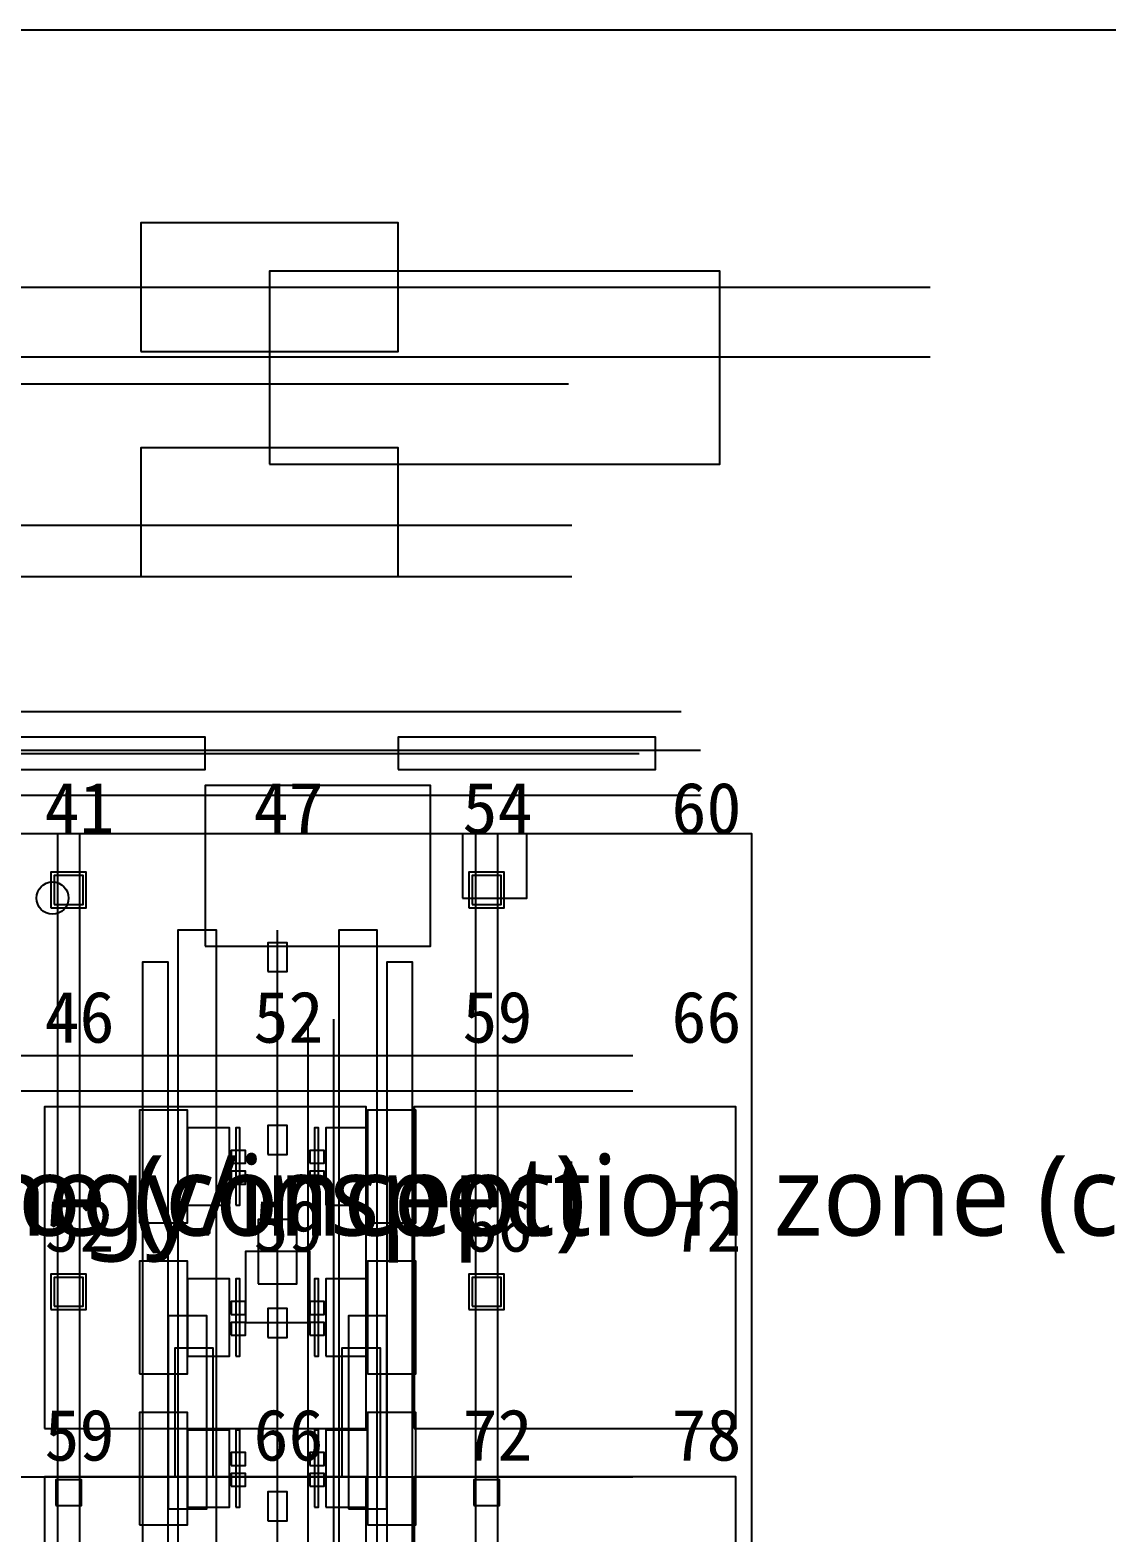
# Model space of a CAD drawing. Header units: metres. Extents: x -1640 to 1560, y -268 to 2338.
# Drawn here: x 274.55 to 308.04, y 1442.25 to 1489 of the extents above; entities that cross this region are included whole.
import ezdxf

# ---------------------------------------------------------------- set-up
doc = ezdxf.new("R2010")
doc.units = ezdxf.units.M
for name, color, linetype in [('1F_EHS_EXTINGUISHER_HYDRANT_CABINET_CONCEPT', 1, 'Continuous'), ('1F_ELEC', 6, 'Continuous'), ('1F_PUMP', 2, 'Continuous'), ('1F_SCR', 3, 'Continuous'), ('1F_STRUCT_COLUMN', 8, 'Continuous'), ('1F_ZONE', 3, 'Continuous'), ('2F_CSF_LATERAL_RACK_CONCEPT', 9, 'Continuous'), ('2F_RFG', 5, 'Continuous'), ('2F_STRUCT_COLUMN', 8, 'Continuous'), ('2F_VMB', 6, 'Continuous'), ('2F_ZONE', 3, 'Continuous'), ('3F_CLEANROOM_OVERHEAD_PIPE_DUCT_CONCEPT', 9, 'Continuous'), ('3F_EHS_EGRESS_DIST_M', 2, 'Continuous'), ('3F_FOUP', 5, 'Continuous'), ('3F_METRO', 2, 'Continuous'), ('3F_OHT', 9, 'Continuous'), ('3F_OHTV', 1, 'Continuous'), ('3F_STRUCT_COLUMN', 8, 'Continuous'), ('3F_TBAR', 6, 'Continuous'), ('3F_TEXT', 7, 'Continuous'), ('3F_ZONE', 3, 'Continuous'), ('4F_DCC', 3, 'Continuous'), ('4F_FFU', 1, 'Continuous'), ('4F_MAU', 2, 'Continuous'), ('4F_STRUCT_PLENUM_TRUSS_CONCEPT', 9, 'Continuous'), ('4F_ZONE', 3, 'Continuous'), ('5F_EHS_EXTINGUISHER_HYDRANT_CABINET_CONCEPT', 1, 'Continuous'), ('5F_ELEC', 6, 'Continuous'), ('5F_PUMP', 2, 'Continuous'), ('5F_SCR', 3, 'Continuous'), ('5F_STRUCT_COLUMN', 8, 'Continuous'), ('5F_ZONE', 3, 'Continuous'), ('6F_CSF_LATERAL_RACK_CONCEPT', 9, 'Continuous'), ('6F_RFG', 5, 'Continuous'), ('6F_STRUCT_COLUMN', 8, 'Continuous'), ('6F_VMB', 6, 'Continuous'), ('6F_ZONE', 3, 'Continuous'), ('7F_CLEANROOM_OVERHEAD_PIPE_DUCT_CONCEPT', 9, 'Continuous'), ('7F_EHS_EGRESS_DIST_M', 2, 'Continuous'), ('7F_FOUP', 5, 'Continuous'), ('7F_METRO', 2, 'Continuous'), ('7F_OHT', 9, 'Continuous'), ('7F_OHTV', 1, 'Continuous'), ('7F_STRUCT_COLUMN', 8, 'Continuous'), ('7F_TBAR', 6, 'Continuous'), ('7F_TEXT', 7, 'Continuous'), ('7F_ZONE', 3, 'Continuous'), ('8F_DCC', 3, 'Continuous'), ('8F_FFU', 1, 'Continuous'), ('8F_MAU', 2, 'Continuous'), ('8F_STRUCT_PLENUM_TRUSS_CONCEPT', 9, 'Continuous'), ('8F_ZONE', 3, 'Continuous'), ('OUTLINE', 7, 'Continuous'), ('RF_RSC', 4, 'Continuous'), ('RF_STACK', 2, 'Continuous'), ('UTIL_CHW.R_CONCEPT', 2, 'Continuous'), ('UTIL_CHW.S_CONCEPT', 1, 'Continuous'), ('UTIL_ELEC.EMERG_CONCEPT', 4, 'Continuous'), ('UTIL_ELEC.MV_CONCEPT', 1, 'Continuous'), ('UTIL_ELEC.UPS_CONCEPT', 3, 'Continuous'), ('UTIL_EXH.HEAT_CONCEPT', 1, 'Continuous'), ('UTIL_EXH.VOC_CONCEPT', 6, 'Continuous'), ('UTIL_GAS.SPEC_CONCEPT', 3, 'Continuous'), ('UTIL_PCW.R_CONCEPT', 1, 'Continuous'), ('UTIL_PCW.S_CONCEPT', 6, 'Continuous'), ('UTIL_UPW.R_CONCEPT', 2, 'Continuous'), ('UTIL_UPW.S_CONCEPT', 1, 'Continuous')]:
    doc.layers.add(name, color=color, linetype=linetype)
doc.styles.add('KO', font='malgun.ttf')

msp = doc.modelspace()

# ---------------------------------------------------------------- linework, layer by layer
at = {"layer": '1F_EHS_EXTINGUISHER_HYDRANT_CABINET_CONCEPT'}
msp.add_circle((275.25, 1462), 0.5, dxfattribs=at)
at = {"layer": '1F_ELEC'}
for points in [[(278, 1479), (286, 1479), (286, 1483), (278, 1483)], [(278, 1472), (286, 1472), (286, 1476), (278, 1476)]]:
    msp.add_lwpolyline(points, close=True, dxfattribs=at)
at = {"layer": '1F_PUMP'}
for points in [[(279.05, 1444), (280.25, 1444), (280.25, 1448), (279.05, 1448)], [(284.25, 1444), (285.45, 1444), (285.45, 1448), (284.25, 1448)]]:
    msp.add_lwpolyline(points, close=True, dxfattribs=at)
at = {"layer": '1F_SCR'}
msp.add_lwpolyline([(281.25, 1448.8), (283.25, 1448.8), (283.25, 1451), (281.25, 1451)], close=True, dxfattribs=at)
at = {"layer": '1F_STRUCT_COLUMN'}
for points in [[(275.2, 1461.7), (276.3, 1461.7), (276.3, 1462.8), (275.2, 1462.8)], [(288.2, 1461.7), (289.3, 1461.7), (289.3, 1462.8), (288.2, 1462.8)], [(275.2, 1449.2), (276.3, 1449.2), (276.3, 1450.3), (275.2, 1450.3)], [(288.2, 1449.2), (289.3, 1449.2), (289.3, 1450.3), (288.2, 1450.3)]]:
    msp.add_lwpolyline(points, close=True, dxfattribs=at)
at = {"layer": '1F_ZONE'}
msp.add_lwpolyline([(20.5, 1306), (297, 1306), (297, 1464), (20.5, 1464)], close=True, dxfattribs=at)
at = {"layer": '2F_CSF_LATERAL_RACK_CONCEPT'}
for points in [[(278.05, 1310), (278.85, 1310), (278.85, 1460), (278.05, 1460)], [(285.65, 1310), (286.45, 1310), (286.45, 1460), (285.65, 1460)]]:
    msp.add_lwpolyline(points, close=True, dxfattribs=at)
at = {"layer": '2F_RFG'}
for points in [[(278.85, 1443), (280.05, 1443), (280.05, 1449), (278.85, 1449)], [(284.45, 1443), (285.65, 1443), (285.65, 1449), (284.45, 1449)]]:
    msp.add_lwpolyline(points, close=True, dxfattribs=at)
at = {"layer": '2F_STRUCT_COLUMN'}
for points in [[(275.3, 1461.8), (276.2, 1461.8), (276.2, 1462.7), (275.3, 1462.7)], [(288.3, 1461.8), (289.2, 1461.8), (289.2, 1462.7), (288.3, 1462.7)], [(275.3, 1449.3), (276.2, 1449.3), (276.2, 1450.2), (275.3, 1450.2)], [(288.3, 1449.3), (289.2, 1449.3), (289.2, 1450.2), (288.3, 1450.2)]]:
    msp.add_lwpolyline(points, close=True, dxfattribs=at)
at = {"layer": '2F_VMB'}
msp.add_lwpolyline([(281.65, 1450), (282.85, 1450), (282.85, 1452), (281.65, 1452)], close=True, dxfattribs=at)
at = {"layer": '2F_ZONE'}
msp.add_lwpolyline([(20.5, 1306), (297, 1306), (297, 1464), (20.5, 1464)], close=True, dxfattribs=at)
at = {"layer": '3F_CLEANROOM_OVERHEAD_PIPE_DUCT_CONCEPT'}
for points in [[(279.15, 1309), (280.35, 1309), (280.35, 1461), (279.15, 1461)], [(284.15, 1309), (285.35, 1309), (285.35, 1461), (284.15, 1461)]]:
    msp.add_lwpolyline(points, close=True, dxfattribs=at)
at = {"layer": '3F_FOUP'}
for points in [[(280.8, 1453.75), (281.25, 1453.75), (281.25, 1454.15), (280.8, 1454.15)], [(283.25, 1453.75), (283.7, 1453.75), (283.7, 1454.15), (283.25, 1454.15)], [(280.8, 1453.1), (281.25, 1453.1), (281.25, 1453.5), (280.8, 1453.5)], [(283.25, 1453.1), (283.7, 1453.1), (283.7, 1453.5), (283.25, 1453.5)], [(280.8, 1449.05), (281.25, 1449.05), (281.25, 1449.45), (280.8, 1449.45)], [(283.25, 1449.05), (283.7, 1449.05), (283.7, 1449.45), (283.25, 1449.45)], [(280.8, 1448.4), (281.25, 1448.4), (281.25, 1448.8), (280.8, 1448.8)], [(283.25, 1448.4), (283.7, 1448.4), (283.7, 1448.8), (283.25, 1448.8)], [(280.8, 1444.35), (281.25, 1444.35), (281.25, 1444.75), (280.8, 1444.75)], [(283.25, 1444.35), (283.7, 1444.35), (283.7, 1444.75), (283.25, 1444.75)], [(280.8, 1443.7), (281.25, 1443.7), (281.25, 1444.1), (280.8, 1444.1)], [(283.25, 1443.7), (283.7, 1443.7), (283.7, 1444.1), (283.25, 1444.1)]]:
    msp.add_lwpolyline(points, close=True, dxfattribs=at)
at = {"layer": '3F_METRO'}
for points in [[(277.95, 1451.9), (279.45, 1451.9), (279.45, 1455.4), (277.95, 1455.4)], [(285.05, 1451.9), (286.55, 1451.9), (286.55, 1455.4), (285.05, 1455.4)], [(279.45, 1452.45), (280.75, 1452.45), (280.75, 1454.85), (279.45, 1454.85)], [(283.75, 1452.45), (285.05, 1452.45), (285.05, 1454.85), (283.75, 1454.85)], [(277.95, 1447.2), (279.45, 1447.2), (279.45, 1450.7), (277.95, 1450.7)], [(285.05, 1447.2), (286.55, 1447.2), (286.55, 1450.7), (285.05, 1450.7)], [(279.45, 1447.75), (280.75, 1447.75), (280.75, 1450.15), (279.45, 1450.15)], [(283.75, 1447.75), (285.05, 1447.75), (285.05, 1450.15), (283.75, 1450.15)], [(277.95, 1442.5), (279.45, 1442.5), (279.45, 1446), (277.95, 1446)], [(285.05, 1442.5), (286.55, 1442.5), (286.55, 1446), (285.05, 1446)], [(279.45, 1443.05), (280.75, 1443.05), (280.75, 1445.45), (279.45, 1445.45)], [(283.75, 1443.05), (285.05, 1443.05), (285.05, 1445.45), (283.75, 1445.45)]]:
    msp.add_lwpolyline(points, close=True, dxfattribs=at)
at = {"layer": '3F_OHT'}
msp.add_line((282.25, 1389), (282.25, 1461), dxfattribs=at)
at = {"layer": '3F_OHTV'}
for points in [[(281.95, 1459.71), (282.55, 1459.71), (282.55, 1460.61), (281.95, 1460.61)], [(281.95, 1454.02), (282.55, 1454.02), (282.55, 1454.92), (281.95, 1454.92)], [(281.95, 1448.33), (282.55, 1448.33), (282.55, 1449.23), (281.95, 1449.23)], [(281.95, 1442.63), (282.55, 1442.63), (282.55, 1443.53), (281.95, 1443.53)]]:
    msp.add_lwpolyline(points, close=True, dxfattribs=at)
at = {"layer": '3F_STRUCT_COLUMN'}
for points in [[(275.35, 1443.1), (276.15, 1443.1), (276.15, 1443.9), (275.35, 1443.9)], [(288.35, 1443.1), (289.15, 1443.1), (289.15, 1443.9), (288.35, 1443.9)]]:
    msp.add_lwpolyline(points, close=True, dxfattribs=at)
at = {"layer": '3F_TBAR'}
for points in [[(280.95, 1452.45), (281.07, 1452.45), (281.07, 1454.85), (280.95, 1454.85)], [(283.4, 1452.45), (283.52, 1452.45), (283.52, 1454.85), (283.4, 1454.85)], [(280.95, 1447.75), (281.07, 1447.75), (281.07, 1450.15), (280.95, 1450.15)], [(283.4, 1447.75), (283.52, 1447.75), (283.52, 1450.15), (283.4, 1450.15)], [(280.95, 1443.05), (281.07, 1443.05), (281.07, 1445.45), (280.95, 1445.45)], [(283.4, 1443.05), (283.52, 1443.05), (283.52, 1445.45), (283.4, 1445.45)]]:
    msp.add_lwpolyline(points, close=True, dxfattribs=at)
at = {"layer": '3F_ZONE'}
msp.add_lwpolyline([(20.5, 1306), (297, 1306), (297, 1464), (20.5, 1464)], close=True, dxfattribs=at)
at = {"layer": '4F_DCC'}
for points in [[(272, 1466), (280, 1466), (280, 1467), (272, 1467)], [(286, 1466), (294, 1466), (294, 1467), (286, 1467)]]:
    msp.add_lwpolyline(points, close=True, dxfattribs=at)
at = {"layer": '4F_FFU'}
for points in [[(275, 1445.5), (285, 1445.5), (285, 1455.5), (275, 1455.5)], [(286.5, 1445.5), (296.5, 1445.5), (296.5, 1455.5), (286.5, 1455.5)], [(275, 1434), (285, 1434), (285, 1444), (275, 1444)], [(286.5, 1434), (296.5, 1434), (296.5, 1444), (286.5, 1444)]]:
    msp.add_lwpolyline(points, close=True, dxfattribs=at)
at = {"layer": '4F_MAU'}
msp.add_lwpolyline([(282, 1475.5), (296, 1475.5), (296, 1481.5), (282, 1481.5)], close=True, dxfattribs=at)
at = {"layer": '4F_STRUCT_PLENUM_TRUSS_CONCEPT'}
for points in [[(275.4, 1306), (276.1, 1306), (276.1, 1464), (275.4, 1464)], [(288.4, 1306), (289.1, 1306), (289.1, 1464), (288.4, 1464)]]:
    msp.add_lwpolyline(points, close=True, dxfattribs=at)
at = {"layer": '4F_ZONE'}
msp.add_lwpolyline([(20.5, 1306), (297, 1306), (297, 1464), (20.5, 1464)], close=True, dxfattribs=at)
at = {"layer": '5F_EHS_EXTINGUISHER_HYDRANT_CABINET_CONCEPT'}
msp.add_circle((275.25, 1462), 0.5, dxfattribs=at)
at = {"layer": '5F_ELEC'}
for points in [[(278, 1479), (286, 1479), (286, 1483), (278, 1483)], [(278, 1472), (286, 1472), (286, 1476), (278, 1476)]]:
    msp.add_lwpolyline(points, close=True, dxfattribs=at)
at = {"layer": '5F_PUMP'}
for points in [[(279.05, 1444), (280.25, 1444), (280.25, 1448), (279.05, 1448)], [(284.25, 1444), (285.45, 1444), (285.45, 1448), (284.25, 1448)]]:
    msp.add_lwpolyline(points, close=True, dxfattribs=at)
at = {"layer": '5F_SCR'}
msp.add_lwpolyline([(281.25, 1448.8), (283.25, 1448.8), (283.25, 1451), (281.25, 1451)], close=True, dxfattribs=at)
at = {"layer": '5F_STRUCT_COLUMN'}
for points in [[(275.2, 1461.7), (276.3, 1461.7), (276.3, 1462.8), (275.2, 1462.8)], [(288.2, 1461.7), (289.3, 1461.7), (289.3, 1462.8), (288.2, 1462.8)], [(275.2, 1449.2), (276.3, 1449.2), (276.3, 1450.3), (275.2, 1450.3)], [(288.2, 1449.2), (289.3, 1449.2), (289.3, 1450.3), (288.2, 1450.3)]]:
    msp.add_lwpolyline(points, close=True, dxfattribs=at)
at = {"layer": '5F_ZONE'}
msp.add_lwpolyline([(20.5, 1306), (297, 1306), (297, 1464), (20.5, 1464)], close=True, dxfattribs=at)
at = {"layer": '6F_CSF_LATERAL_RACK_CONCEPT'}
for points in [[(278.05, 1310), (278.85, 1310), (278.85, 1460), (278.05, 1460)], [(285.65, 1310), (286.45, 1310), (286.45, 1460), (285.65, 1460)]]:
    msp.add_lwpolyline(points, close=True, dxfattribs=at)
at = {"layer": '6F_RFG'}
for points in [[(278.85, 1443), (280.05, 1443), (280.05, 1449), (278.85, 1449)], [(284.45, 1443), (285.65, 1443), (285.65, 1449), (284.45, 1449)]]:
    msp.add_lwpolyline(points, close=True, dxfattribs=at)
at = {"layer": '6F_STRUCT_COLUMN'}
for points in [[(275.3, 1461.8), (276.2, 1461.8), (276.2, 1462.7), (275.3, 1462.7)], [(288.3, 1461.8), (289.2, 1461.8), (289.2, 1462.7), (288.3, 1462.7)], [(275.3, 1449.3), (276.2, 1449.3), (276.2, 1450.2), (275.3, 1450.2)], [(288.3, 1449.3), (289.2, 1449.3), (289.2, 1450.2), (288.3, 1450.2)]]:
    msp.add_lwpolyline(points, close=True, dxfattribs=at)
at = {"layer": '6F_VMB'}
msp.add_lwpolyline([(281.65, 1450), (282.85, 1450), (282.85, 1452), (281.65, 1452)], close=True, dxfattribs=at)
at = {"layer": '6F_ZONE'}
msp.add_lwpolyline([(20.5, 1306), (297, 1306), (297, 1464), (20.5, 1464)], close=True, dxfattribs=at)
at = {"layer": '7F_CLEANROOM_OVERHEAD_PIPE_DUCT_CONCEPT'}
for points in [[(279.15, 1309), (280.35, 1309), (280.35, 1461), (279.15, 1461)], [(284.15, 1309), (285.35, 1309), (285.35, 1461), (284.15, 1461)]]:
    msp.add_lwpolyline(points, close=True, dxfattribs=at)
at = {"layer": '7F_FOUP'}
for points in [[(280.8, 1453.75), (281.25, 1453.75), (281.25, 1454.15), (280.8, 1454.15)], [(283.25, 1453.75), (283.7, 1453.75), (283.7, 1454.15), (283.25, 1454.15)], [(280.8, 1453.1), (281.25, 1453.1), (281.25, 1453.5), (280.8, 1453.5)], [(283.25, 1453.1), (283.7, 1453.1), (283.7, 1453.5), (283.25, 1453.5)], [(280.8, 1449.05), (281.25, 1449.05), (281.25, 1449.45), (280.8, 1449.45)], [(283.25, 1449.05), (283.7, 1449.05), (283.7, 1449.45), (283.25, 1449.45)], [(280.8, 1448.4), (281.25, 1448.4), (281.25, 1448.8), (280.8, 1448.8)], [(283.25, 1448.4), (283.7, 1448.4), (283.7, 1448.8), (283.25, 1448.8)], [(280.8, 1444.35), (281.25, 1444.35), (281.25, 1444.75), (280.8, 1444.75)], [(283.25, 1444.35), (283.7, 1444.35), (283.7, 1444.75), (283.25, 1444.75)], [(280.8, 1443.7), (281.25, 1443.7), (281.25, 1444.1), (280.8, 1444.1)], [(283.25, 1443.7), (283.7, 1443.7), (283.7, 1444.1), (283.25, 1444.1)]]:
    msp.add_lwpolyline(points, close=True, dxfattribs=at)
at = {"layer": '7F_METRO'}
for points in [[(277.95, 1451.9), (279.45, 1451.9), (279.45, 1455.4), (277.95, 1455.4)], [(285.05, 1451.9), (286.55, 1451.9), (286.55, 1455.4), (285.05, 1455.4)], [(279.45, 1452.45), (280.75, 1452.45), (280.75, 1454.85), (279.45, 1454.85)], [(283.75, 1452.45), (285.05, 1452.45), (285.05, 1454.85), (283.75, 1454.85)], [(277.95, 1447.2), (279.45, 1447.2), (279.45, 1450.7), (277.95, 1450.7)], [(285.05, 1447.2), (286.55, 1447.2), (286.55, 1450.7), (285.05, 1450.7)], [(279.45, 1447.75), (280.75, 1447.75), (280.75, 1450.15), (279.45, 1450.15)], [(283.75, 1447.75), (285.05, 1447.75), (285.05, 1450.15), (283.75, 1450.15)], [(277.95, 1442.5), (279.45, 1442.5), (279.45, 1446), (277.95, 1446)], [(285.05, 1442.5), (286.55, 1442.5), (286.55, 1446), (285.05, 1446)], [(279.45, 1443.05), (280.75, 1443.05), (280.75, 1445.45), (279.45, 1445.45)], [(283.75, 1443.05), (285.05, 1443.05), (285.05, 1445.45), (283.75, 1445.45)]]:
    msp.add_lwpolyline(points, close=True, dxfattribs=at)
at = {"layer": '7F_OHT'}
msp.add_line((282.25, 1389), (282.25, 1461), dxfattribs=at)
at = {"layer": '7F_OHTV'}
for points in [[(281.95, 1459.71), (282.55, 1459.71), (282.55, 1460.61), (281.95, 1460.61)], [(281.95, 1454.02), (282.55, 1454.02), (282.55, 1454.92), (281.95, 1454.92)], [(281.95, 1448.33), (282.55, 1448.33), (282.55, 1449.23), (281.95, 1449.23)], [(281.95, 1442.63), (282.55, 1442.63), (282.55, 1443.53), (281.95, 1443.53)]]:
    msp.add_lwpolyline(points, close=True, dxfattribs=at)
at = {"layer": '7F_STRUCT_COLUMN'}
for points in [[(275.35, 1443.1), (276.15, 1443.1), (276.15, 1443.9), (275.35, 1443.9)], [(288.35, 1443.1), (289.15, 1443.1), (289.15, 1443.9), (288.35, 1443.9)]]:
    msp.add_lwpolyline(points, close=True, dxfattribs=at)
at = {"layer": '7F_TBAR'}
for points in [[(280.95, 1452.45), (281.07, 1452.45), (281.07, 1454.85), (280.95, 1454.85)], [(283.4, 1452.45), (283.52, 1452.45), (283.52, 1454.85), (283.4, 1454.85)], [(280.95, 1447.75), (281.07, 1447.75), (281.07, 1450.15), (280.95, 1450.15)], [(283.4, 1447.75), (283.52, 1447.75), (283.52, 1450.15), (283.4, 1450.15)], [(280.95, 1443.05), (281.07, 1443.05), (281.07, 1445.45), (280.95, 1445.45)], [(283.4, 1443.05), (283.52, 1443.05), (283.52, 1445.45), (283.4, 1445.45)]]:
    msp.add_lwpolyline(points, close=True, dxfattribs=at)
at = {"layer": '7F_ZONE'}
msp.add_lwpolyline([(20.5, 1306), (297, 1306), (297, 1464), (20.5, 1464)], close=True, dxfattribs=at)
at = {"layer": '8F_DCC'}
for points in [[(272, 1466), (280, 1466), (280, 1467), (272, 1467)], [(286, 1466), (294, 1466), (294, 1467), (286, 1467)]]:
    msp.add_lwpolyline(points, close=True, dxfattribs=at)
at = {"layer": '8F_FFU'}
for points in [[(275, 1445.5), (285, 1445.5), (285, 1455.5), (275, 1455.5)], [(286.5, 1445.5), (296.5, 1445.5), (296.5, 1455.5), (286.5, 1455.5)], [(275, 1434), (285, 1434), (285, 1444), (275, 1444)], [(286.5, 1434), (296.5, 1434), (296.5, 1444), (286.5, 1444)]]:
    msp.add_lwpolyline(points, close=True, dxfattribs=at)
at = {"layer": '8F_MAU'}
msp.add_lwpolyline([(282, 1475.5), (296, 1475.5), (296, 1481.5), (282, 1481.5)], close=True, dxfattribs=at)
at = {"layer": '8F_STRUCT_PLENUM_TRUSS_CONCEPT'}
for points in [[(275.4, 1306), (276.1, 1306), (276.1, 1464), (275.4, 1464)], [(288.4, 1306), (289.1, 1306), (289.1, 1464), (288.4, 1464)]]:
    msp.add_lwpolyline(points, close=True, dxfattribs=at)
at = {"layer": '8F_ZONE'}
msp.add_lwpolyline([(20.5, 1306), (297, 1306), (297, 1464), (20.5, 1464)], close=True, dxfattribs=at)
at = {"layer": 'OUTLINE'}
msp.add_lwpolyline([(-306, 1281), (345, 1281), (345, 1489), (-306, 1489)], close=True, dxfattribs=at)
at = {"layer": 'RF_RSC'}
msp.add_lwpolyline([(280, 1460.5), (287, 1460.5), (287, 1465.5), (280, 1465.5)], close=True, dxfattribs=at)
at = {"layer": 'RF_STACK'}
msp.add_lwpolyline([(288, 1462), (290, 1462), (290, 1464), (288, 1464)], close=True, dxfattribs=at)
at = {"layer": 'UTIL_CHW.R_CONCEPT'}
msp.add_line((-275.2, 1467.8), (294.8, 1467.8), dxfattribs=at)
msp.add_line((-275.2, 1467.8), (294.8, 1467.8), dxfattribs=at)
at = {"layer": 'UTIL_CHW.S_CONCEPT'}
msp.add_line((-276.5, 1466.5), (293.5, 1466.5), dxfattribs=at)
msp.add_line((-276.5, 1466.5), (293.5, 1466.5), dxfattribs=at)
at = {"layer": 'UTIL_ELEC.EMERG_CONCEPT'}
for p in [(-284.3, 1481), (-280.3, 1481)]:
    msp.add_line(p, (291.3, 1481), dxfattribs=at)
at = {"layer": 'UTIL_ELEC.MV_CONCEPT'}
for p, q in [((-282.4, 1473.6), (291.4, 1473.6)), ((-282.4, 1473.6), (291.4, 1473.6)), ((-282.4, 1472), (291.4, 1472)), ((-282.4, 1472), (291.4, 1472))]:
    msp.add_line(p, q, dxfattribs=at)
at = {"layer": 'UTIL_ELEC.UPS_CONCEPT'}
msp.add_line((-254.3, 1478), (291.3, 1478), dxfattribs=at)
msp.add_line((-254.3, 1478), (291.3, 1478), dxfattribs=at)
at = {"layer": 'UTIL_EXH.HEAT_CONCEPT'}
for p, q in [((-266.55, 1478.84), (302.55, 1478.84)), ((-278.4, 1466.6), (295.4, 1466.6)), ((-278.4, 1466.6), (295.4, 1466.6))]:
    msp.add_line(p, q, dxfattribs=at)
at = {"layer": 'UTIL_EXH.VOC_CONCEPT'}
for p, q in [((-266.55, 1481), (302.55, 1481)), ((-278.4, 1465.2), (295.4, 1465.2)), ((-278.4, 1465.2), (295.4, 1465.2))]:
    msp.add_line(p, q, dxfattribs=at)
at = {"layer": 'UTIL_GAS.SPEC_CONCEPT'}
msp.add_line((-274.3, 1444), (293.3, 1444), dxfattribs=at)
msp.add_line((-274.3, 1444), (293.3, 1444), dxfattribs=at)
at = {"layer": 'UTIL_PCW.R_CONCEPT'}
msp.add_line((283.995, 1311.78), (283.995, 1458.23), dxfattribs=at)
msp.add_line((283.995, 1311.78), (283.995, 1458.23), dxfattribs=at)
at = {"layer": 'UTIL_PCW.S_CONCEPT'}
msp.add_line((283.195, 1311.78), (283.195, 1458.23), dxfattribs=at)
msp.add_line((283.195, 1311.78), (283.195, 1458.23), dxfattribs=at)
at = {"layer": 'UTIL_UPW.R_CONCEPT'}
msp.add_line((-276.3, 1457.1), (293.3, 1457.1), dxfattribs=at)
msp.add_line((-276.3, 1457.1), (293.3, 1457.1), dxfattribs=at)
at = {"layer": 'UTIL_UPW.S_CONCEPT'}
msp.add_line((-276.3, 1456), (293.3, 1456), dxfattribs=at)
msp.add_line((-276.3, 1456), (293.3, 1456), dxfattribs=at)

# ---------------------------------------------------------------- texts
at = {"layer": '3F_EHS_EGRESS_DIST_M'}
for s, p in [('41', (275, 1464)), ('47', (281.5, 1464)), ('54', (288, 1464)), ('60', (294.5, 1464)), ('46', (275, 1457.5)), ('52', (281.5, 1457.5)), ('59', (288, 1457.5)), ('66', (294.5, 1457.5)), ('52', (275, 1451)), ('59', (281.5, 1451)), ('66', (288, 1451)), ('72', (294.5, 1451)), ('59', (275, 1444.5)), ('66', (281.5, 1444.5)), ('72', (288, 1444.5)), ('78', (294.5, 1444.5))]:
    msp.add_text(s, height=1.6, dxfattribs=at).set_placement(p)
at = {"layer": '3F_TEXT', "style": 'KO'}
for s, p in [('Ion implant zone (concept)', (251.05, 1451.5)), ('Metrology/inspection zone (concept)', (264.05, 1451.5))]:
    msp.add_text(s, height=2.5, dxfattribs=at).set_placement(p)
at = {"layer": '7F_EHS_EGRESS_DIST_M'}
for s, p in [('41', (275, 1464)), ('47', (281.5, 1464)), ('54', (288, 1464)), ('60', (294.5, 1464)), ('46', (275, 1457.5)), ('52', (281.5, 1457.5)), ('59', (288, 1457.5)), ('66', (294.5, 1457.5)), ('52', (275, 1451)), ('59', (281.5, 1451)), ('66', (288, 1451)), ('72', (294.5, 1451)), ('59', (275, 1444.5)), ('66', (281.5, 1444.5)), ('72', (288, 1444.5)), ('78', (294.5, 1444.5))]:
    msp.add_text(s, height=1.6, dxfattribs=at).set_placement(p)
at = {"layer": '7F_TEXT', "style": 'KO'}
for s, p in [('Ion implant zone (concept)', (251.05, 1451.5)), ('Metrology/inspection zone (concept)', (264.05, 1451.5))]:
    msp.add_text(s, height=2.5, dxfattribs=at).set_placement(p)

doc.saveas('drawing.dxf')
